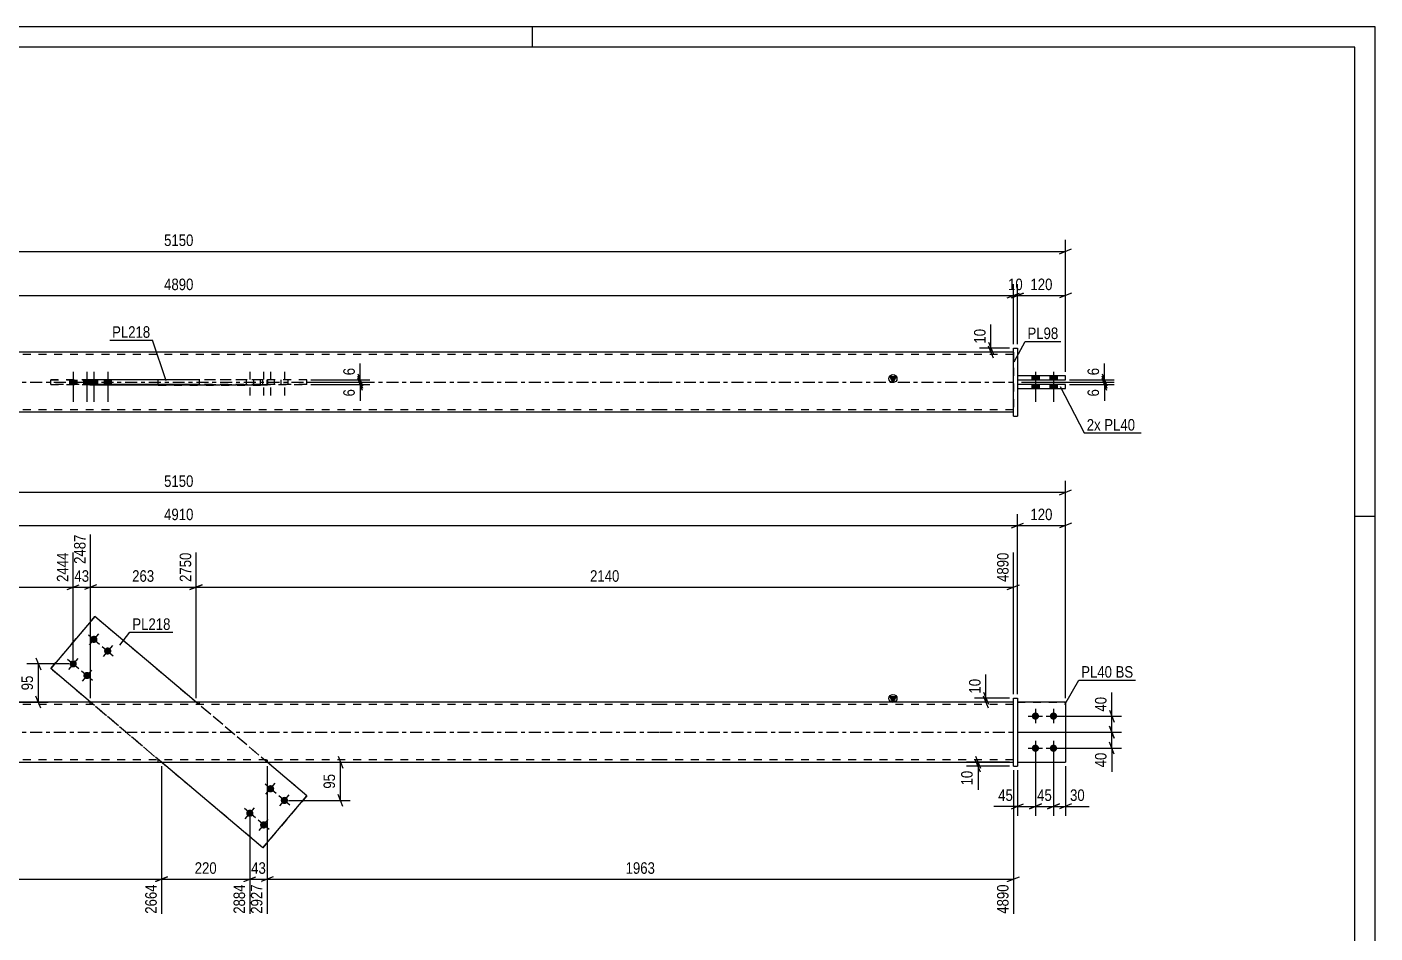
# Model space of a CAD drawing. Header units: millimetres. Extents: x 0 to 594, y 0 to 420.
# Drawn here: x 258 to 594, y 194.2 to 420 of the extents above; entities that cross this region are included whole.
import ezdxf

# ---------------------------------------------------------------- set-up
doc = ezdxf.new("R2010")
doc.units = ezdxf.units.MM
doc.linetypes.add('DXK_LINE_DOT2', pattern=[3.9198, 1.9599, -1.9599])
doc.linetypes.add('DXK_LINE_DOT3', pattern=[5.9187, 2.979, -0.9799, 0.9799, -0.9799])
doc.styles.add('Arial Narrow', font='ARIALN.TTF', dxfattribs={"height": 0.2})

# ---------------------------------------------------------------- blocks, each defined once
blk = doc.blocks.new('Unknown-580611007-1130')
at = {"color": 5, "linetype": 'Continuous'}
for p, q in [((594, 420), (0, 420)), ((384, 415), (384, 420)), ((594, 0), (594, 420)), ((589, 415), (5, 415)), ((589, 5), (589, 415)), ((594, 298), (589, 298))]:
    blk.add_line(p, q, dxfattribs=at)
blk = doc.blocks.new('Part-580611007-1695 - 1673')
at = {"color": 2, "linetype": 'Continuous'}
for p, q in [((516.86, 251.77), (504.86, 251.77)), ((516.86, 251.77), (516.86, 251.77)), ((516.86, 251.77), (516.86, 236.77)), ((504.86, 236.77), (516.86, 236.77))]:
    blk.add_line(p, q, dxfattribs=at)
at = {"color": 7, "linetype": 'DXK_LINE_DOT2'}
for p, q in [((504.86, 251.77), (516.86, 251.77)), ((504.86, 251.77), (504.86, 251.77)), ((504.86, 251.77), (504.86, 236.77)), ((504.86, 236.77), (516.86, 236.77))]:
    blk.add_line(p, q, dxfattribs=at)
blk = doc.blocks.new('Part-580611007-1700 - 1673')
at = {"linetype": 'Continuous'}
blk.add_hatch(color=2, dxfattribs=at).paths.add_polyline_path([(473.86, 251.77), (473.06, 253.17), (474.66, 253.17)])
at = {"color": 2, "linetype": 'Continuous'}
for p, q in [((473.86, 251.77), (473.06, 253.17)), ((473.06, 253.17), (474.66, 253.17)), ((474.66, 253.17), (473.86, 251.77)), ((415.76, 251.77), (175.97, 251.77)), ((503.86, 251.77), (415.86, 251.77)), ((175.97, 236.77), (415.76, 236.77)), ((415.86, 236.77), (503.86, 236.77))]:
    blk.add_line(p, q, dxfattribs=at)
at = {"color": 7, "linetype": 'DXK_LINE_DOT2'}
for p, q in [((415.76, 251.17), (175.97, 251.17)), ((273.73, 251.77), (273.73, 251.17)), ((300.97, 251.77), (300.97, 251.17)), ((503.86, 251.17), (415.86, 251.17)), ((503.86, 236.77), (503.86, 251.77)), ((415.76, 237.37), (175.97, 237.37)), ((290.76, 236.77), (290.76, 237.37)), ((318, 236.77), (318, 237.37)), ((503.86, 237.37), (415.86, 237.37))]:
    blk.add_line(p, q, dxfattribs=at)
at = {"color": 7, "linetype": 'DXK_LINE_DOT3'}
for p, q in [((175.97, 244.27), (415.76, 244.27)), ((415.86, 244.27), (503.86, 244.27))]:
    blk.add_line(p, q, dxfattribs=at)
at = {"color": 2, "linetype": 'Continuous'}
blk.add_circle((473.86, 252.67), 1, dxfattribs=at)
blk = doc.blocks.new('Part-580611007-1685 - 1673')
at = {"color": 2, "linetype": 'Continuous'}
for p, q in [((503.86, 252.77), (504.86, 252.77)), ((503.86, 235.77), (503.86, 252.77)), ((504.86, 252.77), (504.86, 235.77)), ((503.86, 235.77), (503.86, 235.77)), ((503.86, 235.77), (504.86, 235.77))]:
    blk.add_line(p, q, dxfattribs=at)
at = {"color": 7, "linetype": 'DXK_LINE_DOT2'}
for p, q in [((503.86, 252.77), (504.86, 252.77)), ((503.86, 235.77), (504.86, 235.77))]:
    blk.add_line(p, q, dxfattribs=at)
blk = doc.blocks.new('Part-580611007-1690 - 1673')
at = {"color": 7, "linetype": 'DXK_LINE_DOT2'}
for p, q in [((504.86, 251.77), (516.86, 251.77)), ((516.86, 251.77), (504.86, 251.77)), ((504.86, 251.77), (504.86, 251.77)), ((504.86, 251.77), (504.86, 236.77)), ((516.86, 251.77), (516.86, 251.77)), ((516.86, 251.77), (516.86, 236.77)), ((504.86, 236.77), (516.86, 236.77)), ((504.86, 236.77), (516.86, 236.77))]:
    blk.add_line(p, q, dxfattribs=at)
blk = doc.blocks.new('Bolt-580611007-1706 - 1673')
at = {"linetype": 'Continuous'}
for points in [[(275.3, 268.08), (275.43, 267.94), (275.52, 267.78), (275.59, 267.61), (275.61, 267.42), (275.6, 267.23), (275.55, 267.05), (275.46, 266.89), (275.34, 266.74), (275.19, 266.63), (275.02, 266.55), (274.84, 266.5), (274.65, 266.49), (274.46, 266.53), (274.29, 266.6), (274.13, 266.71), (274, 266.84), (273.9, 267), (273.84, 267.18), (273.81, 267.36), (273.83, 267.55), (273.88, 267.73), (273.97, 267.9), (274.09, 268.04), (274.24, 268.16), (274.41, 268.24), (274.59, 268.28), (274.78, 268.29), (274.97, 268.26), (275.14, 268.19)], [(270.13, 261.97), (270.26, 261.84), (270.36, 261.68), (270.42, 261.5), (270.45, 261.31), (270.43, 261.12), (270.38, 260.94), (270.29, 260.78), (270.17, 260.63), (270.02, 260.52), (269.85, 260.44), (269.67, 260.39), (269.48, 260.39), (269.3, 260.42), (269.12, 260.49), (268.97, 260.6), (268.84, 260.73), (268.74, 260.89), (268.67, 261.07), (268.65, 261.26), (268.66, 261.44), (268.72, 261.62), (268.8, 261.79), (268.93, 261.93), (269.07, 262.05), (269.24, 262.13), (269.43, 262.18), (269.61, 262.18), (269.8, 262.15), (269.97, 262.08)], [(278.73, 265.17), (278.86, 265.04), (278.96, 264.88), (279.02, 264.7), (279.05, 264.51), (279.04, 264.33), (278.98, 264.15), (278.89, 263.98), (278.77, 263.84), (278.62, 263.72), (278.45, 263.64), (278.27, 263.6), (278.08, 263.59), (277.9, 263.62), (277.72, 263.69), (277.57, 263.8), (277.44, 263.94), (277.34, 264.1), (277.28, 264.27), (277.25, 264.46), (277.26, 264.65), (277.32, 264.83), (277.41, 264.99), (277.53, 265.14), (277.68, 265.25), (277.85, 265.33), (278.03, 265.38), (278.22, 265.38), (278.4, 265.35), (278.58, 265.28)], [(273.57, 259.07), (273.7, 258.93), (273.8, 258.77), (273.86, 258.59), (273.88, 258.41), (273.87, 258.22), (273.82, 258.04), (273.73, 257.87), (273.61, 257.73), (273.46, 257.61), (273.29, 257.53), (273.11, 257.49), (272.92, 257.48), (272.73, 257.51), (272.56, 257.59), (272.4, 257.69), (272.27, 257.83), (272.17, 257.99), (272.11, 258.16), (272.09, 258.35), (272.1, 258.54), (272.15, 258.72), (272.24, 258.88), (272.36, 259.03), (272.51, 259.14), (272.68, 259.22), (272.86, 259.27), (273.05, 259.28), (273.24, 259.24), (273.41, 259.17)]]:
    blk.add_hatch(color=1, dxfattribs=at).paths.add_polyline_path(points)
at = {"color": 1, "linetype": 'Continuous'}
for p, q in [((273.34, 268.55), (276.09, 266.23)), ((275.88, 268.77), (273.55, 266.02)), ((276.78, 265.65), (279.52, 263.32)), ((279.31, 265.86), (276.99, 263.11)), ((268.17, 262.45), (270.92, 260.12)), ((270.71, 262.66), (268.39, 259.91)), ((271.61, 259.54), (274.36, 257.22)), ((274.15, 259.75), (271.82, 257))]:
    blk.add_line(p, q, dxfattribs=at)
blk = doc.blocks.new('Bolt-580611007-1707 - 1673')
at = {"linetype": 'Continuous'}
for points in [[(318.17, 229.47), (318.04, 229.61), (317.94, 229.77), (317.87, 229.94), (317.85, 230.13), (317.86, 230.32), (317.92, 230.5), (318, 230.66), (318.13, 230.81), (318.27, 230.92), (318.44, 231.01), (318.63, 231.05), (318.81, 231.06), (319, 231.02), (319.17, 230.95), (319.33, 230.85), (319.46, 230.71), (319.56, 230.55), (319.62, 230.37), (319.65, 230.19), (319.63, 230), (319.58, 229.82), (319.49, 229.65), (319.37, 229.51), (319.22, 229.39), (319.05, 229.31), (318.87, 229.27), (318.68, 229.26), (318.5, 229.29), (318.32, 229.37)], [(321.6, 226.57), (321.47, 226.7), (321.37, 226.86), (321.31, 227.04), (321.29, 227.22), (321.3, 227.41), (321.35, 227.59), (321.44, 227.76), (321.56, 227.9), (321.71, 228.02), (321.88, 228.1), (322.06, 228.14), (322.25, 228.15), (322.44, 228.12), (322.61, 228.05), (322.77, 227.94), (322.9, 227.8), (323, 227.64), (323.06, 227.47), (323.08, 227.28), (323.07, 227.09), (323.02, 226.91), (322.93, 226.75), (322.81, 226.6), (322.66, 226.49), (322.49, 226.41), (322.31, 226.36), (322.12, 226.36), (321.93, 226.39), (321.76, 226.46)], [(313, 223.36), (312.87, 223.5), (312.77, 223.66), (312.71, 223.84), (312.68, 224.02), (312.7, 224.21), (312.75, 224.39), (312.84, 224.56), (312.96, 224.7), (313.11, 224.81), (313.28, 224.9), (313.46, 224.94), (313.65, 224.95), (313.83, 224.91), (314.01, 224.84), (314.16, 224.74), (314.29, 224.6), (314.39, 224.44), (314.46, 224.26), (314.48, 224.08), (314.47, 223.89), (314.42, 223.71), (314.33, 223.54), (314.21, 223.4), (314.06, 223.28), (313.89, 223.2), (313.71, 223.16), (313.52, 223.15), (313.33, 223.19), (313.16, 223.26)], [(316.44, 220.46), (316.31, 220.59), (316.21, 220.75), (316.15, 220.93), (316.12, 221.12), (316.13, 221.3), (316.19, 221.48), (316.28, 221.65), (316.4, 221.79), (316.55, 221.91), (316.71, 221.99), (316.9, 222.04), (317.09, 222.04), (317.27, 222.01), (317.45, 221.94), (317.6, 221.83), (317.73, 221.7), (317.83, 221.54), (317.89, 221.36), (317.92, 221.17), (317.91, 220.98), (317.85, 220.8), (317.76, 220.64), (317.64, 220.49), (317.49, 220.38), (317.32, 220.3), (317.14, 220.25), (316.95, 220.25), (316.77, 220.28), (316.59, 220.35)]]:
    blk.add_hatch(color=1, dxfattribs=at).paths.add_polyline_path(points)
at = {"color": 1, "linetype": 'Continuous'}
for p, q in [((320.12, 229), (317.37, 231.32)), ((317.59, 228.78), (319.91, 231.53)), ((321.02, 225.88), (323.35, 228.63)), ((314.96, 222.89), (312.21, 225.21)), ((312.42, 222.67), (314.75, 225.42)), ((323.56, 226.09), (320.81, 228.41)), ((318.39, 219.98), (315.65, 222.31)), ((315.86, 219.77), (318.18, 222.52))]:
    blk.add_line(p, q, dxfattribs=at)
blk = doc.blocks.new('Bolt-580611007-1710 - 1673')
at = {"linetype": 'Continuous'}
for points in [[(509.36, 249.17), (509.55, 249.15), (509.73, 249.09), (509.89, 249), (510.03, 248.87), (510.14, 248.72), (510.22, 248.55), (510.26, 248.36), (510.26, 248.17), (510.22, 247.99), (510.14, 247.82), (510.03, 247.67), (509.89, 247.54), (509.73, 247.45), (509.55, 247.39), (509.36, 247.37), (509.18, 247.39), (509, 247.45), (508.83, 247.54), (508.69, 247.67), (508.58, 247.82), (508.51, 247.99), (508.47, 248.17), (508.47, 248.36), (508.51, 248.55), (508.58, 248.72), (508.69, 248.87), (508.83, 249), (509, 249.09), (509.18, 249.15)], [(513.86, 249.17), (514.05, 249.15), (514.23, 249.09), (514.39, 249), (514.53, 248.87), (514.64, 248.72), (514.72, 248.55), (514.76, 248.36), (514.76, 248.17), (514.72, 247.99), (514.64, 247.82), (514.53, 247.67), (514.39, 247.54), (514.23, 247.45), (514.05, 247.39), (513.86, 247.37), (513.68, 247.39), (513.5, 247.45), (513.33, 247.54), (513.19, 247.67), (513.08, 247.82), (513.01, 247.99), (512.97, 248.17), (512.97, 248.36), (513.01, 248.55), (513.08, 248.72), (513.19, 248.87), (513.33, 249), (513.5, 249.09), (513.68, 249.15)], [(509.36, 241.17), (509.55, 241.15), (509.73, 241.09), (509.89, 241), (510.03, 240.87), (510.14, 240.72), (510.22, 240.55), (510.26, 240.36), (510.26, 240.17), (510.22, 239.99), (510.14, 239.82), (510.03, 239.67), (509.89, 239.54), (509.73, 239.45), (509.55, 239.39), (509.36, 239.37), (509.18, 239.39), (509, 239.45), (508.83, 239.54), (508.69, 239.67), (508.58, 239.82), (508.51, 239.99), (508.47, 240.17), (508.47, 240.36), (508.51, 240.55), (508.58, 240.72), (508.69, 240.87), (508.83, 241), (509, 241.09), (509.18, 241.15)], [(513.86, 241.17), (514.05, 241.15), (514.23, 241.09), (514.39, 241), (514.53, 240.87), (514.64, 240.72), (514.72, 240.55), (514.76, 240.36), (514.76, 240.17), (514.72, 239.99), (514.64, 239.82), (514.53, 239.67), (514.39, 239.54), (514.23, 239.45), (514.05, 239.39), (513.86, 239.37), (513.68, 239.39), (513.5, 239.45), (513.33, 239.54), (513.19, 239.67), (513.08, 239.82), (513.01, 239.99), (512.97, 240.17), (512.97, 240.36), (513.01, 240.55), (513.08, 240.72), (513.19, 240.87), (513.33, 241), (513.5, 241.09), (513.68, 241.15)]]:
    blk.add_hatch(color=1, dxfattribs=at).paths.add_polyline_path(points)
at = {"color": 1, "linetype": 'Continuous'}
for p, q in [((509.36, 250.07), (509.36, 246.47)), ((513.86, 250.07), (513.86, 246.47)), ((507.56, 248.27), (511.16, 248.27)), ((512.06, 248.27), (515.66, 248.27)), ((509.36, 242.07), (509.36, 238.47)), ((513.86, 242.07), (513.86, 238.47)), ((507.56, 240.27), (511.16, 240.27)), ((512.06, 240.27), (515.66, 240.27))]:
    blk.add_line(p, q, dxfattribs=at)
blk = doc.blocks.new('Part-580611007-1715 - 1673')
at = {"color": 2, "linetype": 'Continuous'}
for p, q in [((274.95, 273.09), (263.97, 260.11)), ((274.95, 273.09), (274.95, 273.09)), ((300.16, 251.77), (274.95, 273.09)), ((273.83, 251.77), (263.97, 260.11)), ((263.97, 260.11), (263.97, 260.11)), ((316.79, 215.45), (291.57, 236.77)), ((327.76, 228.43), (317.9, 236.77)), ((316.79, 215.45), (327.76, 228.43)), ((327.76, 228.43), (327.76, 228.43)), ((316.79, 215.45), (316.79, 215.45))]:
    blk.add_line(p, q, dxfattribs=at)
at = {"color": 7, "linetype": 'DXK_LINE_DOT2'}
for p, q in [((263.97, 260.11), (274.95, 273.09)), ((327.76, 228.43), (274.95, 273.09)), ((316.79, 215.45), (263.97, 260.11)), ((291.57, 236.77), (273.83, 251.77)), ((317.9, 236.77), (300.16, 251.77)), ((327.76, 228.43), (316.79, 215.45))]:
    blk.add_line(p, q, dxfattribs=at)
blk = doc.blocks.new('Bolt-580611007-1435 - 1367')
at = {"color": 1, "linetype": 'DXK_LINE_DOT2'}
for p, q in [((313.58, 334.07), (313.58, 326.57)), ((317.02, 334.07), (317.02, 326.57)), ((318.75, 334.07), (318.75, 326.57)), ((322.18, 334.07), (322.18, 326.57)), ((312.68, 332.07), (312.68, 330.87)), ((314.48, 332.07), (314.48, 330.87)), ((316.12, 332.07), (316.12, 330.87)), ((317.85, 332.07), (317.85, 330.87)), ((317.92, 332.07), (317.92, 330.87)), ((319.65, 332.07), (319.65, 330.87)), ((321.28, 332.07), (321.28, 330.87)), ((323.08, 332.07), (323.08, 330.87))]:
    blk.add_line(p, q, dxfattribs=at)
blk = doc.blocks.new('Bolt-580611007-1371 - 1367')
at = {"linetype": 'Continuous'}
for points in [[(510.26, 333.08), (508.46, 333.08), (508.46, 332.08), (510.26, 332.08)], [(510.26, 333.07), (508.46, 333.07), (508.46, 332.07), (510.26, 332.07)], [(514.76, 333.08), (512.96, 333.08), (512.96, 332.08), (514.76, 332.08)], [(514.76, 333.07), (512.96, 333.07), (512.96, 332.07), (514.76, 332.07)], [(510.26, 330.88), (508.46, 330.88), (508.46, 329.88), (510.26, 329.88)], [(510.26, 330.87), (508.46, 330.87), (508.46, 329.87), (510.26, 329.87)], [(514.76, 330.88), (512.96, 330.88), (512.96, 329.88), (514.76, 329.88)], [(514.76, 330.87), (512.96, 330.87), (512.96, 329.87), (514.76, 329.87)]]:
    blk.add_hatch(color=1, dxfattribs=at).paths.add_polyline_path(points)
at = {"color": 1, "linetype": 'Continuous'}
for p, q in [((508.46, 333.08), (508.46, 332.08)), ((508.46, 333.07), (508.46, 332.07)), ((509.36, 334.08), (509.36, 326.58)), ((509.36, 334.07), (509.36, 326.57)), ((510.26, 333.08), (510.26, 332.08)), ((510.26, 333.07), (510.26, 332.07)), ((512.96, 333.08), (512.96, 332.08)), ((512.96, 333.07), (512.96, 332.07)), ((513.86, 334.08), (513.86, 326.58)), ((513.86, 334.07), (513.86, 326.57)), ((514.76, 333.08), (514.76, 332.08)), ((514.76, 333.07), (514.76, 332.07)), ((508.46, 330.88), (508.46, 329.88)), ((508.46, 330.87), (508.46, 329.87)), ((510.26, 330.88), (510.26, 329.88)), ((510.26, 330.87), (510.26, 329.87)), ((512.96, 330.88), (512.96, 329.88)), ((512.96, 330.87), (512.96, 329.87)), ((514.76, 330.88), (514.76, 329.88)), ((514.76, 330.87), (514.76, 329.87))]:
    blk.add_line(p, q, dxfattribs=at)
blk = doc.blocks.new('Part-580611007-1456 - 1367')
at = {"linetype": 'Continuous'}
blk.add_hatch(color=2, dxfattribs=at).paths.add_polyline_path([(473.86, 331.47), (473.06, 332.87), (474.66, 332.87)])
at = {"color": 2, "linetype": 'Continuous'}
for p, q in [((415.76, 338.97), (175.97, 338.97)), ((503.86, 338.97), (415.86, 338.97)), ((473.86, 331.47), (473.06, 332.87)), ((473.06, 332.87), (474.66, 332.87)), ((474.66, 332.87), (473.86, 331.47)), ((273.73, 332.18), (273.73, 332.08)), ((273.73, 332.18), (300.97, 332.18)), ((273.73, 332.18), (273.73, 332.18)), ((273.73, 330.78), (273.73, 330.88)), ((273.73, 330.78), (300.97, 330.78)), ((290.76, 332.17), (290.76, 332.08)), ((290.76, 330.77), (290.76, 330.88)), ((300.97, 332.18), (300.97, 330.78)), ((415.76, 323.97), (175.97, 323.97)), ((503.86, 323.97), (415.86, 323.97))]:
    blk.add_line(p, q, dxfattribs=at)
at = {"color": 7, "linetype": 'DXK_LINE_DOT2'}
for p, q in [((415.76, 338.37), (175.97, 338.37)), ((503.86, 338.37), (415.86, 338.37)), ((503.86, 338.97), (503.86, 323.97)), ((273.73, 332.18), (300.97, 332.18)), ((273.73, 332.08), (273.73, 330.88)), ((273.73, 330.78), (300.97, 330.78)), ((290.76, 332.17), (318, 332.17)), ((290.76, 332.17), (290.76, 332.17)), ((290.76, 332.17), (318, 332.17)), ((290.76, 332.08), (290.76, 332.17)), ((290.76, 330.88), (290.76, 332.08)), ((290.76, 330.77), (290.76, 330.77)), ((290.76, 330.77), (290.76, 330.77)), ((318, 330.77), (290.76, 330.77)), ((290.76, 330.77), (318, 330.77)), ((318, 332.17), (318, 330.77)), ((415.76, 324.57), (175.97, 324.57)), ((503.86, 324.57), (415.86, 324.57))]:
    blk.add_line(p, q, dxfattribs=at)
at = {"color": 7, "linetype": 'DXK_LINE_DOT3'}
for p, q in [((175.97, 331.47), (415.76, 331.47)), ((415.86, 331.47), (503.86, 331.47))]:
    blk.add_line(p, q, dxfattribs=at)
at = {"color": 2, "linetype": 'Continuous'}
blk.add_circle((473.86, 332.37), 1, dxfattribs=at)
blk = doc.blocks.new('Part-580611007-1461 - 1367')
at = {"color": 2, "linetype": 'Continuous'}
for p, q in [((516.86, 330.88), (504.86, 330.88)), ((504.86, 329.88), (516.86, 329.88)), ((516.86, 329.87), (516.86, 330.88))]:
    blk.add_line(p, q, dxfattribs=at)
at = {"color": 7, "linetype": 'DXK_LINE_DOT2'}
for p, q in [((504.86, 330.88), (504.86, 329.87)), ((516.86, 330.87), (504.86, 330.87)), ((504.86, 329.87), (516.86, 329.87))]:
    blk.add_line(p, q, dxfattribs=at)
blk = doc.blocks.new('Part-580611007-1397 - 1367')
at = {"color": 2, "linetype": 'Continuous'}
for p, q in [((263.97, 330.88), (263.97, 332.08)), ((274.95, 330.88), (274.95, 332.08)), ((300.97, 332.08), (274.95, 332.08)), ((300.97, 330.88), (274.95, 330.88))]:
    blk.add_line(p, q, dxfattribs=at)
at = {"color": 7, "linetype": 'DXK_LINE_DOT2'}
for p, q in [((316.79, 332.07), (263.97, 332.08)), ((263.97, 332.08), (274.95, 332.08)), ((263.97, 330.88), (316.79, 330.87)), ((274.95, 330.88), (263.97, 330.88)), ((327.76, 332.07), (300.97, 332.08)), ((327.76, 330.87), (300.97, 330.88)), ((316.79, 330.87), (316.79, 332.07)), ((327.76, 332.07), (316.79, 332.07)), ((316.79, 330.87), (327.76, 330.87)), ((327.76, 330.87), (327.76, 332.07))]:
    blk.add_line(p, q, dxfattribs=at)
blk = doc.blocks.new('Part-580611007-1433 - 1367')
at = {"color": 2, "linetype": 'Continuous'}
for p, q in [((503.86, 339.97), (503.86, 339.98)), ((503.86, 322.98), (503.86, 339.98)), ((503.86, 339.98), (504.86, 339.98)), ((504.86, 339.97), (504.86, 339.98)), ((504.86, 339.98), (504.86, 322.98)), ((503.86, 322.98), (504.86, 322.98)), ((503.86, 322.97), (503.86, 322.98)), ((504.86, 322.97), (504.86, 322.98))]:
    blk.add_line(p, q, dxfattribs=at)
at = {"color": 7, "linetype": 'DXK_LINE_DOT2'}
for p, q in [((503.86, 339.97), (504.86, 339.97)), ((503.86, 322.97), (504.86, 322.97)), ((504.86, 322.98), (504.86, 322.97))]:
    blk.add_line(p, q, dxfattribs=at)
blk = doc.blocks.new('Bolt-580611007-1436 - 1367')
at = {"linetype": 'Continuous'}
for points in [[(270.45, 332.08), (268.65, 332.08), (268.65, 330.88), (270.45, 330.88)], [(273.88, 332.08), (272.08, 332.08), (272.08, 330.88), (273.88, 330.88)], [(275.61, 332.08), (273.81, 332.08), (273.81, 330.88), (275.61, 330.88)], [(279.05, 332.08), (277.25, 332.08), (277.25, 330.88), (279.05, 330.88)]]:
    blk.add_hatch(color=1, dxfattribs=at).paths.add_polyline_path(points)
at = {"color": 1, "linetype": 'Continuous'}
for p, q in [((269.55, 334.08), (269.55, 326.58)), ((272.98, 334.08), (272.98, 326.58)), ((274.71, 334.08), (274.71, 326.58)), ((278.15, 334.08), (278.15, 326.58)), ((268.65, 332.08), (268.65, 330.88)), ((270.45, 332.08), (270.45, 330.88)), ((272.08, 332.08), (272.08, 330.88)), ((273.81, 332.08), (273.81, 330.88)), ((273.88, 332.08), (273.88, 330.88)), ((275.61, 332.08), (275.61, 330.88)), ((277.25, 332.08), (277.25, 330.88)), ((279.05, 332.08), (279.05, 330.88))]:
    blk.add_line(p, q, dxfattribs=at)
blk = doc.blocks.new('Part-580611007-1466 - 1367')
at = {"color": 2, "linetype": 'Continuous'}
for p, q in [((516.86, 333.08), (504.86, 333.08)), ((516.86, 332.07), (516.86, 333.08)), ((504.86, 332.08), (516.86, 332.08))]:
    blk.add_line(p, q, dxfattribs=at)
at = {"color": 7, "linetype": 'DXK_LINE_DOT2'}
for p, q in [((504.86, 333.08), (504.86, 332.07)), ((516.86, 333.07), (504.86, 333.07)), ((504.86, 332.07), (516.86, 332.07))]:
    blk.add_line(p, q, dxfattribs=at)
blk = doc.blocks.new('StraightDimension-580611007-1850 - 1673')
at = {"color": 7, "linetype": 'Continuous'}
for p, q in [((317.9, 235.77), (317.9, 199.01)), ((313.58, 223.05), (313.58, 199.01)), ((312.08, 207.02), (315.08, 208.22)), ((313.58, 207.62), (317.9, 207.62)), ((319.4, 208.22), (316.4, 207.02))]:
    blk.add_line(p, q, dxfattribs=at)
at = {"color": 0}
blk.add_wipeout([(318.17, 208.37), (318.17, 212.57), (313.31, 212.57), (313.31, 208.37)], dxfattribs=at)
at = {"color": 3, "style": 'Arial Narrow'}
blk.add_text('43', height=2.863, dxfattribs=at).set_placement((313.91, 208.97))
at = {"color": 0, "linetype": 'Continuous'}
blk.add_wipeout([(317.3, 206.92), (313.1, 206.92), (313.1, 198.41), (317.3, 198.41)], dxfattribs=at)
at = {"color": 3, "linetype": 'Continuous', "style": 'Arial Narrow'}
blk.add_text('2927', height=2.863, rotation=90.0002, dxfattribs=at).set_placement((316.7, 199.01))
blk = doc.blocks.new('StraightDimension-580611007-1936 - 1673')
at = {"color": 7, "linetype": 'Continuous'}
for p, q in [((502.86, 236.77), (492.21, 236.77)), ((502.86, 235.77), (492.21, 235.77)), ((494.46, 238.27), (495.66, 235.27)), ((495.66, 234.27), (494.46, 237.27)), ((495.06, 235.77), (495.06, 236.77))]:
    blk.add_line(p, q, dxfattribs=at)
at = {"color": 0}
blk.add_wipeout([(494.31, 235.24), (490.11, 235.24), (490.11, 230.39), (494.31, 230.39)], dxfattribs=at)
at = {"color": 7, "linetype": 'Continuous'}
blk.add_line((495.06, 235.77), (495.06, 229.86), dxfattribs=at)
blk.add_line((495.06, 235.77), (495.06, 229.86), dxfattribs=at)
at = {"color": 3, "style": 'Arial Narrow'}
blk.add_text('10', height=2.863, rotation=90.0002, dxfattribs=at).set_placement((493.71, 230.99))
blk = doc.blocks.new('StraightDimension-580611007-1792 - 1673')
at = {"color": 7, "linetype": 'Continuous'}
for p, q in [((273.83, 252.77), (273.83, 293.52)), ((269.55, 262.28), (269.55, 289.02)), ((268.05, 279.8), (271.05, 281)), ((269.55, 280.4), (273.83, 280.4)), ((275.33, 281), (272.33, 279.8))]:
    blk.add_line(p, q, dxfattribs=at)
at = {"color": 0}
blk.add_wipeout([(274.12, 281.15), (274.12, 285.35), (269.26, 285.35), (269.26, 281.15)], dxfattribs=at)
at = {"color": 0, "linetype": 'Continuous'}
blk.add_wipeout([(273.23, 294.12), (269.03, 294.12), (269.03, 285.6), (273.23, 285.6)], dxfattribs=at)
at = {"color": 3, "linetype": 'Continuous', "style": 'Arial Narrow'}
blk.add_text('2487', height=2.863, rotation=90.0002, dxfattribs=at).set_placement((272.63, 286.2))
at = {"color": 3, "style": 'Arial Narrow'}
blk.add_text('43', height=2.863, dxfattribs=at).set_placement((269.86, 281.75))
blk = doc.blocks.new('StraightDimension-580611007-1955 - 1673')
at = {"color": 7, "linetype": 'Continuous'}
for p, q in [((509.36, 239.27), (509.36, 223.38)), ((513.86, 239.27), (513.86, 223.38)), ((507.86, 225.18), (510.86, 226.38)), ((509.36, 225.78), (513.86, 225.78)), ((515.36, 226.38), (512.36, 225.18))]:
    blk.add_line(p, q, dxfattribs=at)
at = {"color": 0}
blk.add_wipeout([(514.04, 226.53), (514.04, 230.73), (509.19, 230.73), (509.19, 226.53)], dxfattribs=at)
at = {"color": 3, "style": 'Arial Narrow'}
blk.add_text('45', height=2.863, dxfattribs=at).set_placement((509.79, 227.13))
blk = doc.blocks.new('StraightDimension-580611007-1806 - 1673')
at = {"color": 7, "linetype": 'Continuous'}
for p, q in [((269.55, 262.28), (269.55, 289.02)), ((87.87, 253.77), (87.87, 283.53)), ((89.37, 281), (86.37, 279.8)), ((87.87, 280.4), (269.55, 280.4)), ((268.05, 279.8), (271.05, 281))]:
    blk.add_line(p, q, dxfattribs=at)
at = {"color": 0, "linetype": 'Continuous'}
for points in [[(268.95, 289.62), (264.75, 289.62), (264.75, 281.1), (268.95, 281.1)], [(87.27, 284.13), (83.07, 284.13), (83.07, 281.1), (87.27, 281.1)]]:
    blk.add_wipeout(points, dxfattribs=at)
at = {"color": 0}
blk.add_wipeout([(182.97, 281.15), (182.97, 285.35), (174.45, 285.35), (174.45, 281.15)], dxfattribs=at)
at = {"color": 3, "linetype": 'Continuous', "style": 'Arial Narrow'}
for s, height, p in [('2444', 2.863, (268.35, 281.7)), ('0', 2.86, (86.67, 281.7))]:
    blk.add_text(s, height=height, rotation=90.0002, dxfattribs=at).set_placement(p)
at = {"color": 3, "style": 'Arial Narrow'}
blk.add_text('2444', height=2.863, dxfattribs=at).set_placement((175.05, 281.75))
blk = doc.blocks.new('StraightDimension-580611007-2017 - 1673')
at = {"color": 7, "linetype": 'Continuous'}
for p, q in [((527.82, 245.77), (529.02, 242.77)), ((504.86, 244.27), (530.82, 244.27)), ((528.42, 240.27), (528.42, 244.27)), ((514.86, 240.27), (530.82, 240.27)), ((529.02, 238.77), (527.82, 241.77))]:
    blk.add_line(p, q, dxfattribs=at)
at = {"color": 0}
blk.add_wipeout([(527.67, 239.74), (523.47, 239.74), (523.47, 234.89), (527.67, 234.89)], dxfattribs=at)
at = {"color": 7, "linetype": 'Continuous'}
blk.add_line((528.42, 240.27), (528.42, 234.36), dxfattribs=at)
blk.add_line((528.42, 240.27), (528.42, 234.36), dxfattribs=at)
at = {"color": 3, "style": 'Arial Narrow'}
blk.add_text('40', height=2.863, rotation=90.0002, dxfattribs=at).set_placement((527.07, 235.49))
blk = doc.blocks.new('StraightDimension-580611007-2031 - 1673')
at = {"color": 7, "linetype": 'Continuous'}
for p, q in [((502.86, 252.77), (494.19, 252.77)), ((496.44, 254.27), (497.64, 251.27)), ((497.64, 250.27), (496.44, 253.27)), ((497.04, 251.77), (497.04, 252.77)), ((502.86, 251.77), (494.19, 251.77))]:
    blk.add_line(p, q, dxfattribs=at)
at = {"color": 0}
blk.add_wipeout([(496.29, 258.15), (492.09, 258.15), (492.09, 253.29), (496.29, 253.29)], dxfattribs=at)
at = {"color": 7, "linetype": 'Continuous'}
blk.add_line((497.04, 252.77), (497.04, 258.67), dxfattribs=at)
blk.add_line((497.04, 252.77), (497.04, 258.67), dxfattribs=at)
at = {"color": 3, "style": 'Arial Narrow'}
blk.add_text('10', height=2.863, rotation=90.0002, dxfattribs=at).set_placement((495.69, 253.89))
blk = doc.blocks.new('StraightDimension-580611007-1760 - 1673')
at = {"color": 7, "linetype": 'Continuous'}
for p, q in [((300.16, 252.77), (300.16, 289.02)), ((503.86, 253.77), (503.86, 289.02)), ((301.66, 281), (298.66, 279.8)), ((300.16, 280.4), (503.86, 280.4)), ((502.36, 279.8), (505.36, 281))]:
    blk.add_line(p, q, dxfattribs=at)
at = {"color": 0, "linetype": 'Continuous'}
blk.add_wipeout([(503.26, 289.62), (499.06, 289.62), (499.06, 281.1), (503.26, 281.1)], dxfattribs=at)
at = {"color": 0}
blk.add_wipeout([(406.27, 281.15), (406.27, 285.35), (397.76, 285.35), (397.76, 281.15)], dxfattribs=at)
at = {"color": 3, "linetype": 'Continuous', "style": 'Arial Narrow'}
blk.add_text('4890', height=2.863, rotation=90.0002, dxfattribs=at).set_placement((502.66, 281.7))
at = {"color": 3, "style": 'Arial Narrow'}
blk.add_text('2140', height=2.863, dxfattribs=at).set_placement((398.36, 281.75))
blk = doc.blocks.new('StraightDimension-580611007-2040 - 1673')
at = {"color": 7, "linetype": 'Continuous'}
for p, q in [((503.36, 295.15), (506.36, 296.35)), ((504.86, 253.77), (504.86, 298.6)), ((504.86, 295.75), (516.86, 295.75)), ((518.36, 296.35), (515.36, 295.15)), ((516.86, 252.77), (516.86, 298.6))]:
    blk.add_line(p, q, dxfattribs=at)
at = {"color": 0}
blk.add_wipeout([(514.21, 296.5), (514.21, 300.7), (507.52, 300.7), (507.52, 296.5)], dxfattribs=at)
at = {"color": 3, "style": 'Arial Narrow'}
blk.add_text('120', height=2.863, dxfattribs=at).set_placement((508.12, 297.1))
blk = doc.blocks.new('StraightDimension-580611007-1735 - 1673')
at = {"color": 7, "linetype": 'Continuous'}
for p, q in [((260.28, 262.78), (261.48, 259.78)), ((268.55, 261.28), (258.03, 261.28)), ((260.88, 251.77), (260.88, 261.28)), ((261.48, 250.27), (260.28, 253.27)), ((179.35, 251.77), (263.28, 251.77))]:
    blk.add_line(p, q, dxfattribs=at)
at = {"color": 0}
blk.add_wipeout([(260.13, 258.95), (255.93, 258.95), (255.93, 254.1), (260.13, 254.1)], dxfattribs=at)
at = {"color": 3, "style": 'Arial Narrow'}
blk.add_text('95', height=2.863, rotation=90.0002, dxfattribs=at).set_placement((259.53, 254.7))
blk = doc.blocks.new('StraightDimension-580611007-1945 - 1673')
at = {"color": 7, "linetype": 'Continuous'}
for p, q in [((509.36, 239.27), (509.36, 223.38)), ((504.86, 234.77), (504.86, 223.38)), ((503.36, 225.18), (506.36, 226.38)), ((504.86, 225.78), (509.36, 225.78)), ((510.86, 226.38), (507.86, 225.18))]:
    blk.add_line(p, q, dxfattribs=at)
at = {"color": 0}
blk.add_wipeout([(504.34, 226.53), (504.34, 230.73), (499.48, 230.73), (499.48, 226.53)], dxfattribs=at)
at = {"color": 7, "linetype": 'Continuous'}
blk.add_line((504.86, 225.78), (498.96, 225.78), dxfattribs=at)
blk.add_line((504.86, 225.78), (498.96, 225.78), dxfattribs=at)
at = {"color": 3, "style": 'Arial Narrow'}
blk.add_text('45', height=2.863, dxfattribs=at).set_placement((500.08, 227.13))
blk = doc.blocks.new('StraightDimension-580611007-1746 - 1673')
at = {"color": 7, "linetype": 'Continuous'}
for p, q in [((516.86, 252.77), (516.86, 306.89)), ((74.87, 304.04), (516.86, 304.04)), ((515.36, 303.44), (518.36, 304.64))]:
    blk.add_line(p, q, dxfattribs=at)
at = {"color": 0}
blk.add_wipeout([(300.12, 304.79), (300.12, 308.99), (291.61, 308.99), (291.61, 304.79)], dxfattribs=at)
at = {"color": 3, "style": 'Arial Narrow'}
blk.add_text('5150', height=2.863, dxfattribs=at).set_placement((292.21, 305.39))
blk = doc.blocks.new('StraightDimension-580611007-2050 - 1673')
at = {"color": 7, "linetype": 'Continuous'}
for p, q in [((86.87, 295.75), (504.86, 295.75)), ((503.36, 295.15), (506.36, 296.35)), ((504.86, 253.77), (504.86, 298.6))]:
    blk.add_line(p, q, dxfattribs=at)
at = {"color": 0}
blk.add_wipeout([(300.12, 296.5), (300.12, 300.7), (291.61, 300.7), (291.61, 296.5)], dxfattribs=at)
at = {"color": 3, "style": 'Arial Narrow'}
blk.add_text('4910', height=2.863, dxfattribs=at).set_placement((292.21, 297.1))
blk = doc.blocks.new('StraightDimension-580611007-1772 - 1673')
at = {"color": 7, "linetype": 'Continuous'}
for p, q in [((273.83, 252.77), (273.83, 293.52)), ((300.16, 252.77), (300.16, 289.02)), ((275.33, 281), (272.33, 279.8)), ((273.83, 280.4), (300.16, 280.4)), ((298.66, 279.8), (301.66, 281))]:
    blk.add_line(p, q, dxfattribs=at)
at = {"color": 0, "linetype": 'Continuous'}
blk.add_wipeout([(299.56, 289.62), (295.36, 289.62), (295.36, 281.1), (299.56, 281.1)], dxfattribs=at)
at = {"color": 0}
blk.add_wipeout([(290.34, 281.15), (290.34, 285.35), (283.65, 285.35), (283.65, 281.15)], dxfattribs=at)
at = {"color": 3, "linetype": 'Continuous', "style": 'Arial Narrow'}
blk.add_text('2750', height=2.863, rotation=90.0002, dxfattribs=at).set_placement((298.96, 281.7))
at = {"color": 3, "style": 'Arial Narrow'}
blk.add_text('263', height=2.863, dxfattribs=at).set_placement((284.25, 281.75))
blk = doc.blocks.new('StraightDimension-580611007-1838 - 1673')
at = {"color": 7, "linetype": 'Continuous'}
for p, q in [((317.9, 235.77), (317.9, 199.01)), ((503.86, 234.77), (503.86, 199.01)), ((319.4, 208.22), (316.4, 207.02)), ((317.9, 207.62), (503.86, 207.62)), ((502.36, 207.02), (505.36, 208.22))]:
    blk.add_line(p, q, dxfattribs=at)
at = {"color": 0}
blk.add_wipeout([(415.14, 208.37), (415.14, 212.57), (406.63, 212.57), (406.63, 208.37)], dxfattribs=at)
at = {"color": 0, "linetype": 'Continuous'}
blk.add_wipeout([(503.26, 206.92), (499.06, 206.92), (499.06, 198.41), (503.26, 198.41)], dxfattribs=at)
at = {"color": 3, "style": 'Arial Narrow'}
blk.add_text('1963', height=2.863, dxfattribs=at).set_placement((407.23, 208.97))
at = {"color": 3, "linetype": 'Continuous', "style": 'Arial Narrow'}
blk.add_text('4890', height=2.863, rotation=90.0002, dxfattribs=at).set_placement((502.66, 199.01))
blk = doc.blocks.new('StraightDimension-580611007-1864 - 1673')
at = {"color": 7, "linetype": 'Continuous'}
for p, q in [((291.57, 235.77), (291.57, 199.01)), ((313.58, 223.05), (313.58, 199.01)), ((293.07, 208.22), (290.07, 207.02)), ((291.57, 207.62), (313.58, 207.62)), ((312.08, 207.02), (315.08, 208.22))]:
    blk.add_line(p, q, dxfattribs=at)
at = {"color": 0}
blk.add_wipeout([(305.92, 208.37), (305.92, 212.57), (299.24, 212.57), (299.24, 208.37)], dxfattribs=at)
at = {"color": 0, "linetype": 'Continuous'}
blk.add_wipeout([(312.98, 206.92), (308.78, 206.92), (308.78, 198.41), (312.98, 198.41)], dxfattribs=at)
at = {"color": 3, "style": 'Arial Narrow'}
blk.add_text('220', height=2.863, dxfattribs=at).set_placement((299.84, 208.97))
at = {"color": 3, "linetype": 'Continuous', "style": 'Arial Narrow'}
blk.add_text('2884', height=2.863, rotation=90.0002, dxfattribs=at).set_placement((312.38, 199.01))
blk = doc.blocks.new('StraightDimension-580611007-1878 - 1673')
at = {"color": 7, "linetype": 'Continuous'}
for p, q in [((291.57, 235.77), (291.57, 199.01)), ((87.87, 234.77), (87.87, 204.49)), ((89.37, 208.22), (86.37, 207.02)), ((87.87, 207.62), (291.57, 207.62)), ((290.07, 207.02), (293.07, 208.22))]:
    blk.add_line(p, q, dxfattribs=at)
at = {"color": 0}
blk.add_wipeout([(193.98, 208.37), (193.98, 212.57), (185.46, 212.57), (185.46, 208.37)], dxfattribs=at)
at = {"color": 0, "linetype": 'Continuous'}
for points in [[(87.27, 206.92), (83.07, 206.92), (83.07, 203.89), (87.27, 203.89)], [(290.97, 206.92), (286.77, 206.92), (286.77, 198.41), (290.97, 198.41)]]:
    blk.add_wipeout(points, dxfattribs=at)
at = {"color": 3, "style": 'Arial Narrow'}
blk.add_text('2664', height=2.863, dxfattribs=at).set_placement((186.06, 208.97))
at = {"color": 3, "linetype": 'Continuous', "style": 'Arial Narrow'}
for s, height, p in [('0', 2.86, (86.67, 204.49)), ('2664', 2.863, (290.37, 199.01))]:
    blk.add_text(s, height=height, rotation=90.0002, dxfattribs=at).set_placement(p)
blk = doc.blocks.new('StraightDimension-580611007-1965 - 1673')
at = {"color": 7, "linetype": 'Continuous'}
for p, q in [((513.86, 239.27), (513.86, 223.38)), ((516.86, 235.77), (516.86, 223.38)), ((512.36, 225.18), (515.36, 226.38)), ((513.86, 225.78), (516.86, 225.78)), ((518.36, 226.38), (515.36, 225.18))]:
    blk.add_line(p, q, dxfattribs=at)
at = {"color": 0}
blk.add_wipeout([(522.24, 226.53), (522.24, 230.73), (517.39, 230.73), (517.39, 226.53)], dxfattribs=at)
at = {"color": 7, "linetype": 'Continuous'}
blk.add_line((516.86, 225.78), (522.77, 225.78), dxfattribs=at)
blk.add_line((516.86, 225.78), (522.77, 225.78), dxfattribs=at)
at = {"color": 3, "style": 'Arial Narrow'}
blk.add_text('30', height=2.863, dxfattribs=at).set_placement((517.99, 227.13))
blk = doc.blocks.new('StraightDimension-580611007-1993 - 1673')
at = {"color": 7, "linetype": 'Continuous'}
for p, q in [((335.52, 236.77), (338.55, 236.77)), ((335.55, 238.27), (336.75, 235.27)), ((336.15, 227.25), (336.15, 236.77)), ((336.75, 225.75), (335.55, 228.75)), ((323.18, 227.25), (338.55, 227.25))]:
    blk.add_line(p, q, dxfattribs=at)
at = {"color": 0}
blk.add_wipeout([(335.4, 234.44), (331.2, 234.44), (331.2, 229.58), (335.4, 229.58)], dxfattribs=at)
at = {"color": 3, "style": 'Arial Narrow'}
blk.add_text('95', height=2.863, rotation=90.0002, dxfattribs=at).set_placement((334.8, 230.18))
blk = doc.blocks.new('StraightDimension-580611007-2004 - 1673')
at = {"color": 7, "linetype": 'Continuous'}
for p, q in [((527.82, 249.77), (529.02, 246.77)), ((514.86, 248.27), (530.82, 248.27)), ((529.02, 242.77), (527.82, 245.77)), ((528.42, 244.27), (528.42, 248.27)), ((504.86, 244.27), (530.82, 244.27))]:
    blk.add_line(p, q, dxfattribs=at)
at = {"color": 0}
blk.add_wipeout([(527.67, 253.65), (523.47, 253.65), (523.47, 248.79), (527.67, 248.79)], dxfattribs=at)
at = {"color": 7, "linetype": 'Continuous'}
blk.add_line((528.42, 248.27), (528.42, 254.17), dxfattribs=at)
blk.add_line((528.42, 248.27), (528.42, 254.17), dxfattribs=at)
at = {"color": 3, "style": 'Arial Narrow'}
blk.add_text('40', height=2.863, rotation=90.0002, dxfattribs=at).set_placement((527.07, 249.39))
blk = doc.blocks.new('StraightDimension-580611007-1540 - 1367')
at = {"color": 7, "linetype": 'Continuous'}
for p, q in [((340.48, 333.57), (341.68, 330.57)), ((341.68, 329.97), (340.48, 332.97)), ((328.76, 332.07), (343.48, 332.07)), ((328.76, 331.47), (343.48, 331.47)), ((341.08, 331.47), (341.08, 332.07))]:
    blk.add_line(p, q, dxfattribs=at)
at = {"color": 0}
blk.add_wipeout([(340.33, 335.63), (336.13, 335.63), (336.13, 332.6), (340.33, 332.6)], dxfattribs=at)
at = {"color": 7, "linetype": 'Continuous'}
blk.add_line((341.08, 332.07), (341.08, 336.15), dxfattribs=at)
blk.add_line((341.08, 332.07), (341.08, 336.15), dxfattribs=at)
at = {"color": 3, "style": 'Arial Narrow'}
blk.add_text('6', height=2.86, rotation=90.0002, dxfattribs=at).set_placement((339.73, 333.2))
blk = doc.blocks.new('StraightDimension-580611007-1536 - 1367')
at = {"color": 7, "linetype": 'Continuous'}
for p, q in [((340.48, 332.97), (341.68, 329.97)), ((328.76, 331.47), (343.48, 331.47)), ((328.76, 330.87), (343.48, 330.87)), ((341.68, 329.37), (340.48, 332.37)), ((341.08, 330.87), (341.08, 331.47))]:
    blk.add_line(p, q, dxfattribs=at)
at = {"color": 0}
blk.add_wipeout([(340.33, 330.35), (336.13, 330.35), (336.13, 327.32), (340.33, 327.32)], dxfattribs=at)
at = {"color": 7, "linetype": 'Continuous'}
blk.add_line((341.08, 330.87), (341.08, 326.8), dxfattribs=at)
blk.add_line((341.08, 330.87), (341.08, 326.8), dxfattribs=at)
at = {"color": 3, "style": 'Arial Narrow'}
blk.add_text('6', height=2.86, rotation=90.0002, dxfattribs=at).set_placement((339.73, 327.92))
blk = doc.blocks.new('StraightDimension-580611007-1586 - 1367')
at = {"color": 7, "linetype": 'Continuous'}
for p, q in [((502.36, 352.47), (505.36, 353.67)), ((506.36, 353.67), (503.36, 352.47)), ((503.86, 340.97), (503.86, 355.92)), ((503.86, 353.07), (504.86, 353.07)), ((504.86, 340.97), (504.86, 355.92))]:
    blk.add_line(p, q, dxfattribs=at)
at = {"color": 0}
blk.add_wipeout([(506.79, 353.82), (506.79, 358.02), (501.94, 358.02), (501.94, 353.82)], dxfattribs=at)
at = {"color": 3, "style": 'Arial Narrow'}
blk.add_text('10', height=2.863, dxfattribs=at).set_placement((502.54, 354.42))
blk = doc.blocks.new('StraightDimension-580611007-1545 - 1367')
at = {"color": 7, "linetype": 'Continuous'}
for p, q in [((516.86, 334.08), (516.86, 366.92)), ((74.87, 364.07), (516.86, 364.07)), ((515.36, 363.47), (518.36, 364.67))]:
    blk.add_line(p, q, dxfattribs=at)
at = {"color": 0}
blk.add_wipeout([(300.12, 364.82), (300.12, 369.02), (291.61, 369.02), (291.61, 364.82)], dxfattribs=at)
at = {"color": 3, "style": 'Arial Narrow'}
blk.add_text('5150', height=2.863, dxfattribs=at).set_placement((292.21, 365.42))
blk = doc.blocks.new('StraightDimension-580611007-1576 - 1367')
at = {"color": 7, "linetype": 'Continuous'}
for p, q in [((87.87, 353.07), (503.86, 353.07)), ((502.36, 352.47), (505.36, 353.67)), ((503.86, 340.97), (503.86, 355.92))]:
    blk.add_line(p, q, dxfattribs=at)
at = {"color": 0}
blk.add_wipeout([(300.12, 353.82), (300.12, 358.02), (291.61, 358.02), (291.61, 353.82)], dxfattribs=at)
at = {"color": 3, "style": 'Arial Narrow'}
blk.add_text('4890', height=2.863, dxfattribs=at).set_placement((292.21, 354.42))
blk = doc.blocks.new('StraightDimension-580611007-1596 - 1367')
at = {"color": 7, "linetype": 'Continuous'}
for p, q in [((503.36, 352.47), (506.36, 353.67)), ((504.86, 340.97), (504.86, 355.92)), ((504.86, 353.07), (516.86, 353.07)), ((518.36, 353.67), (515.36, 352.47)), ((516.86, 334.08), (516.86, 355.92))]:
    blk.add_line(p, q, dxfattribs=at)
at = {"color": 0}
blk.add_wipeout([(514.21, 353.82), (514.21, 358.02), (507.52, 358.02), (507.52, 353.82)], dxfattribs=at)
at = {"color": 3, "style": 'Arial Narrow'}
blk.add_text('120', height=2.863, dxfattribs=at).set_placement((508.12, 354.42))
blk = doc.blocks.new('StraightDimension-580611007-1607 - 1367')
at = {"color": 7, "linetype": 'Continuous'}
for p, q in [((502.86, 339.97), (495.43, 339.97)), ((497.68, 341.47), (498.88, 338.47)), ((498.88, 337.47), (497.68, 340.47)), ((498.28, 338.97), (498.28, 339.97)), ((502.86, 338.97), (495.43, 338.97))]:
    blk.add_line(p, q, dxfattribs=at)
at = {"color": 0}
blk.add_wipeout([(497.53, 345.36), (493.33, 345.36), (493.33, 340.5), (497.53, 340.5)], dxfattribs=at)
at = {"color": 7, "linetype": 'Continuous'}
blk.add_line((498.28, 339.97), (498.28, 345.88), dxfattribs=at)
blk.add_line((498.28, 339.97), (498.28, 345.88), dxfattribs=at)
at = {"color": 3, "style": 'Arial Narrow'}
blk.add_text('10', height=2.863, rotation=90.0002, dxfattribs=at).set_placement((496.93, 341.1))
blk = doc.blocks.new('StraightDimension-580611007-1618 - 1367')
at = {"color": 7, "linetype": 'Continuous'}
for p, q in [((525.96, 332.97), (527.16, 329.97)), ((505.86, 331.47), (528.96, 331.47)), ((517.86, 330.88), (528.96, 330.88)), ((527.16, 329.38), (525.96, 332.38)), ((526.56, 330.88), (526.56, 331.47))]:
    blk.add_line(p, q, dxfattribs=at)
at = {"color": 0}
blk.add_wipeout([(525.81, 330.35), (521.61, 330.35), (521.61, 327.32), (525.81, 327.32)], dxfattribs=at)
at = {"color": 7, "linetype": 'Continuous'}
blk.add_line((526.56, 330.88), (526.56, 326.8), dxfattribs=at)
blk.add_line((526.56, 330.88), (526.56, 326.8), dxfattribs=at)
at = {"color": 3, "style": 'Arial Narrow'}
blk.add_text('6', height=2.86, rotation=90.0002, dxfattribs=at).set_placement((525.21, 327.92))
blk = doc.blocks.new('StraightDimension-580611007-1627 - 1367')
at = {"color": 7, "linetype": 'Continuous'}
for p, q in [((525.96, 333.58), (527.16, 330.58)), ((527.16, 329.97), (525.96, 332.97)), ((505.86, 331.47), (528.96, 331.47)), ((517.86, 332.08), (528.96, 332.08)), ((526.56, 331.47), (526.56, 332.08))]:
    blk.add_line(p, q, dxfattribs=at)
at = {"color": 0}
blk.add_wipeout([(525.81, 335.63), (521.61, 335.63), (521.61, 332.6), (525.81, 332.6)], dxfattribs=at)
at = {"color": 7, "linetype": 'Continuous'}
blk.add_line((526.56, 332.08), (526.56, 336.15), dxfattribs=at)
blk.add_line((526.56, 332.08), (526.56, 336.15), dxfattribs=at)
at = {"color": 3, "style": 'Arial Narrow'}
blk.add_text('6', height=2.86, rotation=90.0002, dxfattribs=at).set_placement((525.21, 333.2))
blk = doc.blocks.new('Mark-580611007-1711 - 1673')
at = {"color": 0}
blk.add_wipeout([(293.8, 269.75), (293.8, 272.75), (284.3, 272.75), (284.3, 269.75)], dxfattribs=at)
blk.add_wipeout([(293.8, 269.75), (293.8, 272.75), (284.3, 272.75), (284.3, 269.75)], dxfattribs=at)
at = {"color": 30, "linetype": 'Continuous'}
for p, q in [((281.17, 265.96), (283.7, 269.15)), ((283.7, 269.15), (294.4, 269.15))]:
    blk.add_line(p, q, dxfattribs=at)
at = {"color": 3, "style": 'Arial Narrow'}
blk.add_text('PL218', height=2.863, dxfattribs=at).set_placement((284.3, 269.75))
blk = doc.blocks.new('MarkSet-580611007-2083 - 1673')
at = {"color": 0}
blk.add_wipeout([(528.44, 257.85), (528.44, 260.85), (520.77, 260.85), (520.77, 257.85)], dxfattribs=at)
blk.add_wipeout([(528.44, 257.85), (528.44, 260.85), (520.77, 260.85), (520.77, 257.85)], dxfattribs=at)
at = {"color": 30, "linetype": 'Continuous'}
blk.add_line((516.67, 251.19), (520.17, 257.25), dxfattribs=at)
at = {"color": 0}
blk.add_wipeout([(533.73, 257.85), (533.73, 260.85), (529.34, 260.85), (529.34, 257.85)], dxfattribs=at)
blk.add_wipeout([(533.73, 257.85), (533.73, 260.85), (529.34, 260.85), (529.34, 257.85)], dxfattribs=at)
at = {"color": 30, "linetype": 'Continuous'}
blk.add_line((520.17, 257.25), (534.33, 257.25), dxfattribs=at)
at = {"color": 3, "style": 'Arial Narrow'}
for s, p in [('PL40', (520.77, 257.85)), ('BS', (529.34, 257.85))]:
    blk.add_text(s, height=2.863, dxfattribs=at).set_placement(p)
blk = doc.blocks.new('MarkSet-580611007-1658 - 1367')
at = {"color": 0}
blk.add_wipeout([(525.62, 319.42), (525.62, 322.42), (522.15, 322.42), (522.15, 319.42)], dxfattribs=at)
blk.add_wipeout([(525.62, 319.42), (525.62, 322.42), (522.15, 322.42), (522.15, 319.42)], dxfattribs=at)
at = {"color": 30, "linetype": 'Continuous'}
blk.add_line((515.52, 330.39), (521.55, 318.82), dxfattribs=at)
at = {"color": 0}
blk.add_wipeout([(534.2, 319.42), (534.2, 322.42), (526.52, 322.42), (526.52, 319.42)], dxfattribs=at)
blk.add_wipeout([(534.2, 319.42), (534.2, 322.42), (526.52, 322.42), (526.52, 319.42)], dxfattribs=at)
at = {"color": 30, "linetype": 'Continuous'}
blk.add_line((521.55, 318.82), (535.7, 318.82), dxfattribs=at)
at = {"color": 3, "style": 'Arial Narrow'}
for s, p in [('2x', (522.15, 319.42)), ('PL40', (526.52, 319.42))]:
    blk.add_text(s, height=2.863, dxfattribs=at).set_placement(p)
blk = doc.blocks.new('Mark-580611007-1392 - 1367')
at = {"color": 0}
blk.add_wipeout([(288.75, 342.55), (288.75, 345.55), (279.25, 345.55), (279.25, 342.55)], dxfattribs=at)
blk.add_wipeout([(288.75, 342.55), (288.75, 345.55), (279.25, 345.55), (279.25, 342.55)], dxfattribs=at)
at = {"color": 30, "linetype": 'Continuous'}
for p in [(278.65, 341.95), (292.73, 331.78)]:
    blk.add_line(p, (289.35, 341.95), dxfattribs=at)
at = {"color": 3, "style": 'Arial Narrow'}
blk.add_text('PL218', height=2.863, dxfattribs=at).set_placement((279.25, 342.55))
blk = doc.blocks.new('Mark-580611007-1429 - 1367')
at = {"color": 0}
blk.add_wipeout([(515.06, 342.23), (515.06, 345.23), (507.38, 345.23), (507.38, 342.23)], dxfattribs=at)
blk.add_wipeout([(515.06, 342.23), (515.06, 345.23), (507.38, 345.23), (507.38, 342.23)], dxfattribs=at)
at = {"color": 30, "linetype": 'Continuous'}
for p, q in [((504.09, 336.55), (506.78, 341.63)), ((506.78, 341.63), (515.66, 341.63))]:
    blk.add_line(p, q, dxfattribs=at)
at = {"color": 3, "style": 'Arial Narrow'}
blk.add_text('PL98', height=2.863, dxfattribs=at).set_placement((507.38, 342.23))

msp = doc.modelspace()

# ---------------------------------------------------------------- block references
for name in ['Unknown-580611007-1130', 'Part-580611007-1433 - 1367', 'Part-580611007-1456 - 1367', 'Bolt-580611007-1436 - 1367', 'Bolt-580611007-1435 - 1367', 'Part-580611007-1466 - 1367', 'Bolt-580611007-1371 - 1367', 'Part-580611007-1397 - 1367', 'Part-580611007-1461 - 1367', 'Part-580611007-1715 - 1673', 'Bolt-580611007-1706 - 1673', 'Part-580611007-1700 - 1673', 'Part-580611007-1685 - 1673', 'Part-580611007-1695 - 1673', 'Part-580611007-1690 - 1673', 'Bolt-580611007-1710 - 1673', 'Bolt-580611007-1707 - 1673']:
    msp.add_blockref(name, (0, 0))

# ---------------------------------------------------------------- next in the draw order: block references
for name in ['StraightDimension-580611007-1586 - 1367', 'StraightDimension-580611007-1540 - 1367', 'StraightDimension-580611007-1792 - 1673', 'StraightDimension-580611007-2031 - 1673', 'StraightDimension-580611007-1955 - 1673', 'StraightDimension-580611007-1850 - 1673', 'StraightDimension-580611007-1936 - 1673']:
    msp.add_blockref(name, (0, 0))

# ---------------------------------------------------------------- next in the draw order: block references
for name in ['StraightDimension-580611007-1536 - 1367', 'StraightDimension-580611007-1806 - 1673', 'StraightDimension-580611007-1760 - 1673', 'StraightDimension-580611007-2017 - 1673']:
    msp.add_blockref(name, (0, 0))

# ---------------------------------------------------------------- next in the draw order: block references
for name in ['StraightDimension-580611007-1545 - 1367', 'StraightDimension-580611007-2040 - 1673', 'StraightDimension-580611007-1735 - 1673', 'StraightDimension-580611007-1945 - 1673']:
    msp.add_blockref(name, (0, 0))

# ---------------------------------------------------------------- next in the draw order: block references
for name in ['StraightDimension-580611007-1576 - 1367', 'StraightDimension-580611007-1746 - 1673', 'StraightDimension-580611007-1965 - 1673', 'StraightDimension-580611007-1838 - 1673']:
    msp.add_blockref(name, (0, 0))

# ---------------------------------------------------------------- next in the draw order: block references
for name in ['StraightDimension-580611007-1596 - 1367', 'Mark-580611007-1392 - 1367', 'StraightDimension-580611007-2050 - 1673', 'StraightDimension-580611007-1864 - 1673', 'StraightDimension-580611007-1993 - 1673']:
    msp.add_blockref(name, (0, 0))

# ---------------------------------------------------------------- next in the draw order: block references
for name in ['StraightDimension-580611007-1607 - 1367', 'StraightDimension-580611007-1618 - 1367', 'StraightDimension-580611007-1772 - 1673', 'StraightDimension-580611007-2004 - 1673', 'StraightDimension-580611007-1878 - 1673']:
    msp.add_blockref(name, (0, 0))

# ---------------------------------------------------------------- next in the draw order: block references
for name in ['StraightDimension-580611007-1627 - 1367', 'Mark-580611007-1711 - 1673', 'MarkSet-580611007-2083 - 1673']:
    msp.add_blockref(name, (0, 0))

# ---------------------------------------------------------------- next in the draw order: block references
for name in ['Mark-580611007-1429 - 1367', 'MarkSet-580611007-1658 - 1367']:
    msp.add_blockref(name, (0, 0))

doc.saveas('drawing.dxf')
